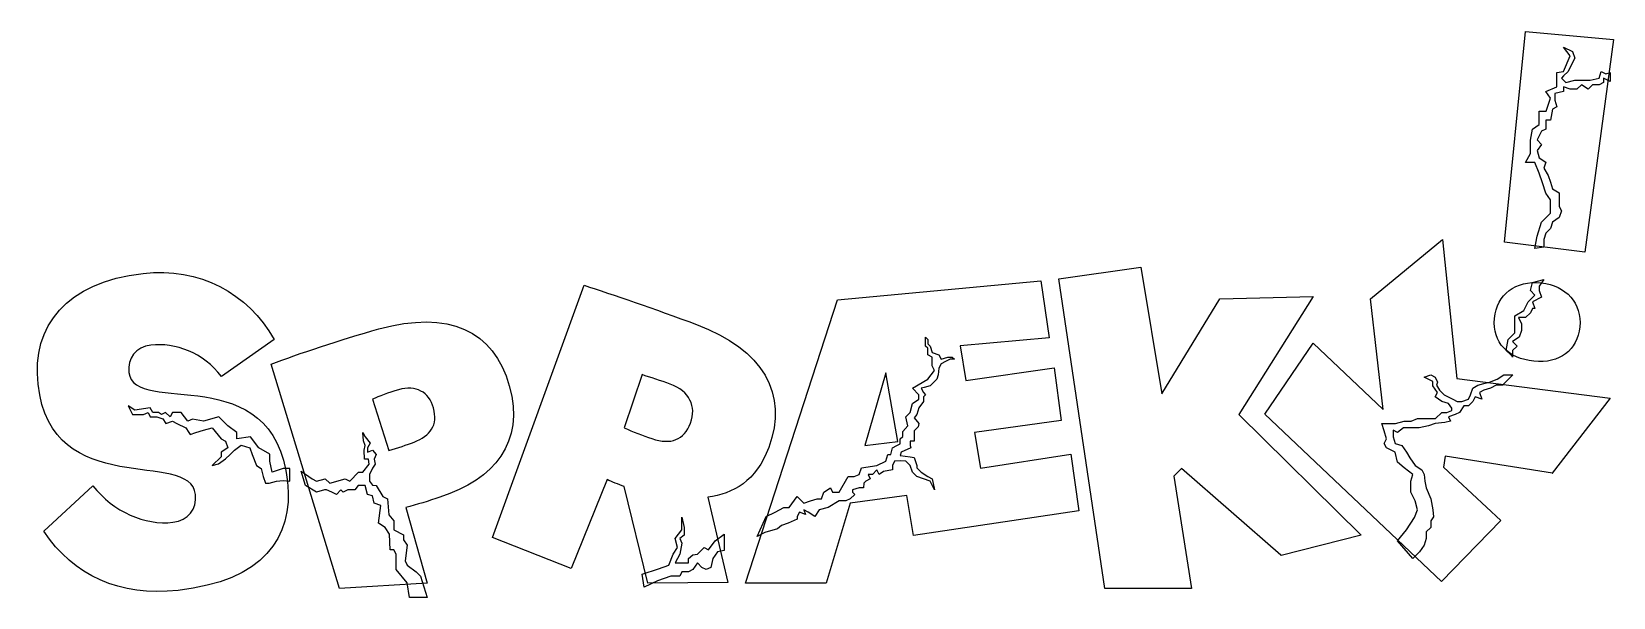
# Model space of a CAD drawing. Extents: x 402 to 521, y 214 to 257.
import ezdxf

# ---------------------------------------------------------------- set-up
doc = ezdxf.new("R2010")
doc.units = 0
doc.layers.get('0').update_dxf_attribs({"linetype": 'CONTINUOUS'})
doc.layers.add('Sprekk', color=7, linetype='CONTINUOUS')

msp = doc.modelspace()

# ---------------------------------------------------------------- linework, layer by layer
at = {"color": 7}
for p, q in [((512.50086, 240.65022), (514.08259, 256.50587)), ((514.08259, 256.50587), (520.68452, 255.90918)), ((520.68452, 255.90918), (518.53777, 239.89519)), ((502.40878, 236.38338), (507.82233, 240.85523)), ((507.82233, 240.85523), (508.89738, 230.39814)), ((518.53777, 239.89519), (512.50086, 240.65022)), ((478.97449, 237.89011), (485.13307, 238.77015)), ((485.13307, 238.77015), (486.7048, 229.24309)), ((436.34275, 218.43432), (443.24636, 237.41009)), ((462.31881, 236.30171), (477.61777, 237.75177)), ((477.61777, 237.75177), (478.24113, 233.45826)), ((482.42463, 214.59082), (478.97449, 237.89011)), ((455.38186, 214.98084), (462.31881, 236.30171)), ((486.7048, 229.24309), (491.08165, 236.38671)), ((491.08165, 236.38671), (498.10027, 236.57006)), ((498.10027, 236.57006), (492.50004, 227.67303)), ((503.36715, 228.06137), (502.40878, 236.38338)), ((419.92374, 233.33159), (415.95025, 230.54648)), ((478.24113, 233.45826), (471.53252, 232.8549)), ((471.53252, 232.8549), (471.97087, 230.2498)), ((494.47345, 227.70969), (498.1036, 233.05991)), ((498.1036, 233.05991), (503.36715, 228.06137)), ((424.84895, 214.58249), (419.70874, 231.47985)), ((471.97087, 230.2498), (478.61114, 231.18317)), ((478.61114, 231.18317), (479.1445, 227.22467)), ((514.69428, 231.69152), (514.69428, 231.69152)), ((415.95025, 230.54648), (415.95192, 230.54814)), ((447.61321, 230.68148), (446.26649, 226.66632)), ((449.70829, 229.97645), (449.70996, 229.97479)), ((465.95729, 230.82982), (464.35389, 225.3396)), ((466.85566, 225.64628), (465.95729, 230.82982)), ((508.89738, 230.39814), (520.44618, 228.90141)), ((427.31571, 228.83307), (428.54743, 224.97958)), ((429.28913, 229.54644), (429.28913, 229.5481)), ((520.44618, 228.90141), (516.091, 223.26951)), ((492.50004, 227.67303), (501.72042, 218.60932)), ((507.754, 215.09918), (494.47345, 227.70969)), ((479.1445, 227.22467), (472.61923, 226.32964)), ((472.61923, 226.32964), (473.06925, 223.62953)), ((464.35389, 225.3396), (466.85566, 225.64628)), ((473.06925, 223.62953), (479.86119, 224.70124)), ((479.86119, 224.70124), (480.45455, 220.43773)), ((508.02401, 224.54623), (507.90567, 223.72286)), ((516.09434, 223.26785), (508.02401, 224.54623)), ((444.96977, 222.78449), (442.27966, 216.08589)), ((488.2032, 223.60786), (487.60317, 223.03117)), ((487.60317, 223.03117), (488.94156, 214.59082)), ((495.67684, 217.08259), (488.2032, 223.60786)), ((507.90567, 223.72286), (512.22585, 219.70437)), ((516.091, 223.26951), (516.09434, 223.26785)), ((402.59804, 218.90767), (406.28985, 222.32281)), ((432.39925, 221.45444), (432.40092, 221.45277)), ((448.02989, 214.98084), (446.26815, 222.24947)), ((452.54341, 221.45444), (454.06847, 215.03418)), ((467.52069, 221.58444), (463.25551, 221.01442)), ((468.03237, 218.58099), (467.52069, 221.58444)), ((429.82915, 220.67274), (431.43255, 214.98251)), ((463.25551, 221.01442), (461.44377, 214.98084)), ((480.45455, 220.43773), (468.03404, 218.58099)), ((512.22585, 219.70437), (507.754, 215.09918)), ((442.27966, 216.08589), (436.34275, 218.43432)), ((468.03404, 218.58099), (468.03237, 218.58099)), ((501.72042, 218.60932), (495.6785, 217.07926)), ((495.6785, 217.07926), (495.67684, 217.08259)), ((431.43255, 214.98251), (424.84895, 214.58249)), ((454.06847, 215.03418), (448.02822, 214.98088)), ((448.02822, 214.98088), (448.02989, 214.98084)), ((461.44377, 214.98084), (455.38186, 214.98084)), ((488.94156, 214.59082), (482.42463, 214.59082))]:
    msp.add_line(p, q, dxfattribs=at)
for points in [[(402.16135, 229.97479), (401.67633, 234.33663), (404.29477, 237.66343), (410.06501, 238.30513)], [(410.06501, 238.30513), (414.29518, 238.77515), (417.94866, 236.8384), (419.92374, 233.33159)], [(443.24636, 237.41009), (445.35145, 236.72673), (448.52491, 235.64335), (451.71004, 234.45497)], [(511.74583, 234.91999), (511.9275, 236.73506), (513.31589, 237.78844), (515.25264, 237.5951)], [(515.25264, 237.5951), (517.12938, 237.40842), (518.3361, 236.03503), (518.16109, 234.27996)], [(427.80907, 234.12496), (433.03595, 235.56168), (436.47609, 233.99162), (437.61613, 229.84145)], [(451.71004, 234.45497), (456.70025, 232.59323), (458.63366, 229.20642), (457.13693, 225.19626)], [(514.69428, 231.69152), (512.78754, 231.88153), (511.56582, 233.10325), (511.74583, 234.91999)], [(419.70874, 231.47985), (421.69882, 232.22321), (424.92061, 233.33159), (427.80907, 234.12496)], [(518.16109, 234.27996), (517.98608, 232.52489), (516.63103, 231.49818), (514.69428, 231.69152)], [(410.64003, 232.90157), (409.49165, 232.77323), (408.87496, 231.89486), (408.98996, 230.85482)], [(415.95192, 230.54814), (414.61519, 232.35322), (412.46844, 233.10491), (410.64003, 232.90157)], [(408.98996, 230.85482), (409.36665, 227.47135), (419.88374, 232.03654), (420.92879, 222.62782)], [(414.00517, 221.64778), (413.61182, 225.17959), (403.15639, 221.01275), (402.16135, 229.97479)], [(431.9109, 228.17138), (431.57755, 229.38643), (430.59585, 229.90645), (429.28913, 229.54644)], [(437.61613, 229.84145), (438.79451, 225.55461), (436.50942, 222.83116), (432.39925, 221.45444)], [(449.70996, 229.97479), (449.06327, 230.21646), (448.20157, 230.48647), (447.61321, 230.68148)], [(451.25169, 227.03967), (451.71671, 228.28638), (451.17839, 229.42643), (449.70829, 229.97645)], [(429.28913, 229.5481), (428.48743, 229.32809), (427.82407, 229.04642), (427.31571, 228.83307)], [(430.44751, 225.59961), (431.67756, 226.06129), (432.26425, 226.88799), (431.9109, 228.17138)], [(446.26649, 226.66632), (446.90485, 226.40297), (447.65321, 226.09796), (448.35157, 225.86295)], [(448.35157, 225.86295), (449.77163, 225.3846), (450.77, 225.74795), (451.25169, 227.03967)], [(428.54743, 224.97958), (429.18912, 225.15626), (429.93415, 225.4096), (430.44751, 225.59961)], [(457.13693, 225.19626), (456.19689, 222.67949), (454.46349, 221.70278), (452.54341, 221.45444)], [(420.92879, 222.62782), (421.40047, 218.38431), (419.06371, 215.14918), (412.69178, 214.44082)], [(446.26815, 222.24947), (445.82313, 222.41614), (445.31811, 222.62949), (444.96977, 222.78449)], [(406.28985, 222.32281), (407.83325, 220.33106), (410.21835, 219.33435), (412.30677, 219.56603)], [(412.30677, 219.56603), (413.45515, 219.69437), (414.12351, 220.5794), (414.00517, 221.64778)], [(432.40092, 221.45277), (431.56589, 221.17443), (430.65418, 220.89942), (429.82915, 220.67274)], [(412.69178, 214.44082), (408.32994, 213.9558), (404.79646, 215.54586), (402.59804, 218.90767)]]:
    msp.add_open_spline(points, degree=3, dxfattribs=at)
at = {"layer": 'Sprekk', "color": 7}
for p, q in [((517.442727, 254.67246), (516.942706, 255.339153)), ((516.942706, 255.339153), (517.6094, 255.005806)), ((517.6094, 255.005806), (517.776074, 254.505786)), ((516.442686, 253.419075), (516.942706, 253.505745)), ((516.942706, 253.505745), (517.442727, 254.67246)), ((517.276053, 253.505745), (516.942706, 253.172398)), ((517.6094, 254.172439), (517.276053, 253.505745)), ((517.776074, 254.505786), (517.6094, 254.172439)), ((519.609482, 253.005725), (519.776155, 253.505745)), ((519.776155, 253.505745), (520.109502, 253.339072)), ((515.609319, 252.005684), (516.442686, 252.339031)), ((516.442686, 252.339031), (516.442686, 253.419075)), ((516.942706, 253.172398), (516.776033, 253.005725)), ((516.776033, 253.005725), (517.10938, 252.672378)), ((517.442727, 252.172357), (516.942706, 252.339031)), ((516.942706, 252.339031), (516.942706, 252.005684)), ((517.10938, 252.672378), (517.776074, 252.852385)), ((517.776074, 252.852385), (518.442768, 252.839051)), ((518.276094, 252.505704), (517.942747, 252.172357)), ((518.776115, 252.172357), (518.276094, 252.505704)), ((518.442768, 252.839051), (518.942788, 252.839051)), ((519.109462, 252.505704), (518.776115, 252.172357)), ((518.942788, 252.839051), (519.609482, 253.005725)), ((519.609482, 252.505704), (519.109462, 252.505704)), ((519.942829, 252.672378), (519.609482, 252.505704)), ((520.449516, 252.752381), (519.942829, 253.005725)), ((519.942829, 253.005725), (519.942829, 252.672378)), ((520.109502, 253.339072), (520.449516, 253.419075)), ((520.449516, 253.419075), (520.449516, 252.752381)), ((515.942666, 251.493996), (515.609319, 252.005684)), ((515.627653, 250.505623), (515.942666, 251.493996)), ((516.942706, 252.005684), (516.276013, 251.839011)), ((516.276013, 251.839011), (516.276013, 251.33899)), ((516.276013, 251.33899), (516.442686, 250.83897)), ((517.942747, 252.172357), (517.442727, 252.172357)), ((515.109298, 249.505582), (515.109298, 250.505623)), ((515.109298, 250.505623), (515.627653, 250.505623)), ((516.109339, 250.672296), (515.942666, 249.838929)), ((516.442686, 250.83897), (516.109339, 250.672296)), ((514.442604, 248.338868), (514.609278, 249.172235)), ((514.609278, 249.172235), (515.109298, 249.505582)), ((515.275972, 249.005562), (514.954292, 248.357202)), ((515.609319, 249.172235), (515.275972, 249.005562)), ((515.942666, 249.838929), (515.609319, 249.838929)), ((515.609319, 249.838929), (515.609319, 249.172235)), ((514.442604, 247.338827), (514.442604, 248.338868)), ((514.954292, 248.357202), (515.275972, 248.005521)), ((515.275972, 248.005521), (514.954292, 247.567169)), ((514.954292, 247.567169), (515.109298, 247.00548)), ((514.079256, 246.653799), (514.442604, 247.338827)), ((514.775951, 246.653799), (514.079256, 246.653799)), ((515.109298, 245.838766), (514.775951, 246.653799)), ((515.109298, 247.00548), (515.609319, 246.672133)), ((515.609319, 246.672133), (515.442645, 246.233782)), ((515.359308, 245.123736), (515.109298, 245.838766)), ((515.442645, 246.233782), (515.775992, 245.672092)), ((515.775992, 245.672092), (515.942666, 245.172072)), ((515.942666, 245.172072), (516.109339, 244.672051)), ((515.609319, 244.338704), (515.359308, 245.123736)), ((515.942666, 243.838684), (515.609319, 244.338704)), ((516.109339, 244.672051), (516.594359, 244.357038)), ((516.594359, 244.357038), (516.594359, 243.790349)), ((515.275972, 242.171949), (515.942666, 242.838643)), ((515.942666, 242.838643), (515.942666, 243.838684)), ((516.594359, 243.790349), (516.594359, 243.34533)), ((516.594359, 243.34533), (516.776033, 243.005317)), ((516.776033, 243.005317), (516.594359, 242.505296)), ((514.954292, 241.098572), (515.275972, 242.171949)), ((515.942666, 241.671929), (515.609319, 241.338582)), ((516.109339, 242.171949), (515.942666, 241.671929)), ((516.594359, 242.505296), (516.109339, 242.171949)), ((514.775951, 240.171868), (514.954292, 241.098572)), ((515.609319, 241.338582), (515.442645, 240.853562)), ((515.442645, 240.853562), (515.442645, 240.281872)), ((515.442645, 240.281872), (514.775951, 240.171868)), ((514.4426, 237.00507), (514.59094, 237.61676)), ((514.77595, 236.67173), (514.4426, 237.00507)), ((514.59094, 237.61676), (515.44264, 237.83844)), ((515.44264, 237.83844), (515.1093, 237.33842)), ((515.1093, 237.33842), (515.1093, 237.00507)), ((515.1093, 237.00507), (515.27597, 236.50505)), ((513.94258, 235.50501), (514.27593, 236.17171)), ((514.27593, 236.17171), (514.77595, 236.67173)), ((514.60928, 235.67169), (514.4426, 235.33834)), ((515.27597, 236.50505), (514.60928, 236.17171)), ((514.60928, 236.17171), (514.77595, 235.67169)), ((514.77595, 235.67169), (514.60928, 235.67169)), ((513.27589, 235.09833), (513.94258, 235.50501)), ((513.27589, 233.83828), (513.27589, 235.09833)), ((514.07759, 234.97332), (513.55257, 234.97332)), ((513.55257, 234.97332), (513.77424, 234.50497)), ((513.77424, 234.50497), (513.77424, 234.00495)), ((514.4426, 235.33834), (514.07759, 234.97332)), ((468.940747, 233.171582), (468.940747, 233.504929)), ((468.940747, 233.504929), (469.107421, 233.338255)), ((469.107421, 233.338255), (469.107421, 233.004908)), ((512.60919, 232.50489), (512.77587, 233.33826)), ((512.77587, 233.33826), (513.27589, 233.83828)), ((513.60757, 233.50493), (513.10755, 233.17158)), ((513.77424, 234.00495), (513.60757, 233.50493)), ((468.940747, 232.838235), (468.940747, 233.171582)), ((469.107421, 232.671561), (468.940747, 232.838235)), ((469.107421, 233.004908), (469.274094, 232.838235)), ((469.107421, 232.171541), (469.107421, 232.671561)), ((469.440767, 232.004868), (469.107421, 232.171541)), ((469.274094, 232.838235), (469.440767, 232.338215)), ((469.440767, 232.338215), (469.940788, 232.171541)), ((469.940788, 232.171541), (470.107461, 231.838194)), ((512.60753, 232.50489), (512.60919, 232.50489)), ((513.10755, 233.17158), (513.4409, 232.83824)), ((513.4409, 232.83824), (513.10755, 232.50489)), ((469.107421, 230.338133), (469.607441, 231.004827)), ((469.440767, 231.338174), (469.440767, 232.004868)), ((469.607441, 231.004827), (469.440767, 231.338174)), ((469.940788, 231.1715), (469.890786, 230.664813)), ((470.107461, 231.504847), (469.940788, 231.1715)), ((470.107461, 231.838194), (470.607482, 232.004868)), ((470.440808, 231.671521), (470.107461, 231.504847)), ((470.774155, 231.838194), (470.440808, 231.671521)), ((470.607482, 232.004868), (470.940829, 232.004868)), ((471.107502, 231.838194), (470.774155, 231.838194)), ((470.940829, 232.004868), (471.107502, 231.838194)), ((467.940706, 229.671439), (469.107421, 230.338133)), ((468.829076, 229.726441), (468.6074, 229.671439)), ((469.274094, 229.838112), (468.829076, 229.726441)), ((469.774114, 230.338133), (469.274094, 229.838112)), ((469.890786, 230.664813), (469.774114, 230.338133)), ((506.442278, 230.504806), (506.942298, 230.67148)), ((507.108972, 230.171459), (506.442278, 230.504806)), ((506.942298, 230.67148), (507.275645, 230.504806)), ((507.108972, 229.838112), (507.108972, 230.171459)), ((507.462319, 229.344759), (507.108972, 229.838112)), ((507.275645, 230.504806), (507.462319, 230.10979)), ((507.462319, 230.10979), (507.380649, 229.893115)), ((507.380649, 229.893115), (507.608992, 229.504766)), ((510.109094, 229.671439), (510.492443, 229.893115)), ((510.492443, 229.893115), (510.942461, 230.004786)), ((510.942461, 230.004786), (511.355812, 230.10979)), ((511.355812, 230.10979), (511.942502, 230.338133)), ((511.874166, 229.893115), (511.442482, 229.671439)), ((512.344185, 229.893115), (511.874166, 229.893115)), ((511.942502, 230.338133), (512.442523, 230.67148)), ((512.609196, 230.171459), (512.344185, 229.893115)), ((512.442523, 230.67148), (513.109217, 230.67148)), ((513.109217, 230.67148), (512.609196, 230.171459)), ((467.774033, 227.838031), (467.940706, 228.504725)), ((468.440727, 229.153085), (467.940706, 229.671439)), ((467.940706, 228.504725), (468.440727, 228.838072)), ((468.440727, 228.838072), (468.440727, 229.153085)), ((468.774074, 228.671398), (468.440727, 228.171378)), ((468.6074, 229.671439), (468.774074, 229.338092)), ((468.774074, 229.338092), (468.940747, 229.171419)), ((468.940747, 229.171419), (468.774074, 229.004745)), ((468.774074, 229.004745), (468.774074, 228.671398)), ((507.275645, 229.004745), (507.462319, 229.344759)), ((507.775666, 228.671398), (507.275645, 229.004745)), ((507.608992, 229.504766), (507.942339, 229.171419)), ((508.275686, 228.504725), (507.775666, 228.671398)), ((507.942339, 229.171419), (508.609033, 228.838072)), ((508.540697, 228.159711), (508.275686, 228.504725)), ((508.609033, 228.838072), (508.94238, 228.671398)), ((508.94238, 228.671398), (509.275727, 228.671398)), ((509.275727, 228.671398), (509.775747, 228.838072)), ((509.775747, 228.838072), (509.942421, 229.171419)), ((510.109094, 228.671398), (509.775747, 228.338051)), ((509.942421, 229.171419), (510.109094, 229.671439)), ((510.275768, 229.004745), (510.109094, 228.671398)), ((510.775788, 228.838072), (510.275768, 229.004745)), ((510.942461, 229.504766), (510.609115, 229.338092)), ((510.609115, 229.338092), (510.775788, 228.838072)), ((511.442482, 229.671439), (510.942461, 229.504766)), ((409.438318, 228.004704), (408.938298, 228.338051)), ((408.938298, 228.338051), (409.271645, 227.671357)), ((409.271645, 227.671357), (410.105012, 227.671357)), ((410.605033, 228.171378), (409.438318, 228.004704)), ((410.105012, 227.671357), (410.438359, 227.838031)), ((410.438359, 227.838031), (410.605033, 227.504684)), ((410.783373, 227.838031), (410.605033, 228.171378)), ((410.605033, 227.504684), (411.105053, 227.504684)), ((411.228391, 227.838031), (410.783373, 227.838031)), ((411.105053, 227.504684), (411.546738, 227.356345)), ((411.4384, 227.671357), (411.228391, 227.838031)), ((411.746746, 227.838031), (411.4384, 227.671357)), ((411.546738, 227.356345), (411.771747, 227.004663)), ((412.105094, 227.504684), (411.746746, 227.838031)), ((412.2651, 227.838031), (412.105094, 227.504684)), ((412.938461, 227.838031), (412.2651, 227.838031)), ((413.438482, 227.171337), (412.938461, 227.838031)), ((413.771828, 227.33801), (413.438482, 227.171337)), ((414.605196, 227.171337), (413.771828, 227.33801)), ((415.77191, 227.504684), (414.605196, 227.171337)), ((416.438604, 226.83799), (415.77191, 227.504684)), ((467.440686, 227.504684), (467.774033, 227.838031)), ((467.607359, 226.83799), (467.440686, 227.504684)), ((468.274053, 227.671357), (468.082379, 227.424681)), ((468.082379, 227.424681), (468.440727, 227.004663)), ((468.440727, 228.171378), (468.274053, 227.671357)), ((505.478905, 227.171337), (505.942257, 227.393013)), ((505.942257, 227.393013), (506.640619, 227.393013)), ((506.640619, 227.393013), (507.010634, 227.393013)), ((507.010634, 227.393013), (507.307313, 227.393013)), ((507.307313, 227.393013), (507.775666, 227.838031)), ((507.775666, 227.838031), (508.145681, 227.838031)), ((508.145681, 227.838031), (508.540697, 227.97637)), ((508.775706, 227.671357), (508.275686, 227.504684)), ((508.275686, 227.504684), (508.442359, 227.171337)), ((508.540697, 227.97637), (508.540697, 228.159711)), ((509.109053, 227.838031), (508.775706, 227.671357)), ((509.4424, 228.338051), (509.109053, 227.838031)), ((509.775747, 228.338051), (509.4424, 228.338051)), ((411.771747, 227.004663), (412.271767, 227.171337)), ((412.271767, 227.171337), (412.605114, 227.004663)), ((412.605114, 227.004663), (413.271808, 226.671317)), ((413.271808, 226.671317), (413.500151, 226.319636)), ((413.500151, 226.319636), (413.605155, 226.171296)), ((413.605155, 226.171296), (414.018505, 226.319636)), ((414.018505, 226.319636), (414.605196, 226.504643)), ((414.605196, 226.504643), (415.27189, 226.671317)), ((415.27189, 226.671317), (415.938584, 225.837949)), ((417.105298, 226.319636), (416.438604, 226.83799)), ((417.105298, 225.837949), (417.105298, 226.319636)), ((426.637354, 225.69961), (426.605686, 226.33797)), ((426.605686, 226.33797), (426.772359, 226.004623)), ((467.22401, 226.412973), (467.607359, 226.83799)), ((467.22401, 226.029624), (467.22401, 226.412973)), ((468.385724, 226.754653), (468.082379, 226.461308)), ((468.082379, 226.461308), (468.082379, 226.029624)), ((468.440727, 227.004663), (468.385724, 226.754653)), ((503.442155, 226.456308), (503.275482, 227.004663)), ((503.275482, 227.004663), (503.800503, 227.004663)), ((503.608829, 225.837949), (503.442155, 226.456308)), ((503.800503, 227.004663), (504.293857, 227.004663)), ((504.442196, 226.33797), (504.108849, 226.504643)), ((504.108849, 226.504643), (504.108849, 226.004623)), ((504.293857, 227.004663), (504.942217, 227.171337)), ((504.887214, 226.681317), (504.442196, 226.33797)), ((505.405569, 226.681317), (504.887214, 226.681317)), ((504.942217, 227.171337), (505.478905, 227.171337)), ((505.750583, 226.681317), (505.405569, 226.681317)), ((506.072263, 226.681317), (505.750583, 226.681317)), ((506.775625, 226.83799), (506.072263, 226.681317)), ((507.275645, 227.004663), (506.775625, 226.83799)), ((507.995675, 227.073), (507.275645, 227.004663)), ((508.442359, 227.171337), (507.995675, 227.073)), ((415.938584, 225.837949), (416.271931, 225.671276)), ((416.438604, 225.171255), (415.938584, 224.837908)), ((416.271931, 225.671276), (416.438604, 225.171255)), ((416.605277, 224.671235), (416.938624, 225.004582)), ((416.938624, 225.004582), (417.450312, 225.366263)), ((418.142007, 226.004623), (417.105298, 225.837949)), ((417.450312, 225.366263), (418.105339, 225.171255)), ((418.105339, 225.171255), (418.272012, 224.671235)), ((418.772033, 225.171255), (418.142007, 226.004623)), ((419.6054, 224.689569), (418.772033, 225.171255)), ((426.772359, 225.337929), (426.637354, 225.69961)), ((426.685689, 224.992915), (426.772359, 225.337929)), ((426.71069, 224.312887), (426.685689, 224.992915)), ((426.772359, 226.004623), (427.155708, 225.529603)), ((427.155708, 225.529603), (426.939033, 225.171255)), ((426.939033, 225.171255), (426.939033, 224.837908)), ((426.939033, 224.837908), (427.315715, 224.992915)), ((427.315715, 224.992915), (427.605726, 224.671235)), ((466.31064, 224.671235), (466.458979, 225.174589)), ((466.458979, 225.174589), (466.773992, 225.337929)), ((466.773992, 225.337929), (467.022335, 225.481268)), ((467.022335, 225.844616), (467.22401, 226.029624)), ((467.022335, 225.481268), (467.022335, 225.844616)), ((467.817368, 225.174589), (467.107339, 224.837908)), ((468.082379, 225.671276), (467.774033, 225.671276)), ((467.774033, 225.671276), (467.774033, 225.337929)), ((467.774033, 225.337929), (467.817368, 225.174589)), ((468.082379, 226.029624), (468.082379, 225.671276)), ((503.442155, 225.504602), (503.608829, 225.837949)), ((503.608829, 225.171255), (503.442155, 225.504602)), ((504.275523, 224.837908), (503.608829, 225.171255)), ((504.108849, 226.004623), (504.275523, 225.504602)), ((504.275523, 225.504602), (504.775543, 225.337929)), ((504.775543, 225.337929), (505.10889, 224.837908)), ((415.938584, 224.504561), (415.27189, 223.837868)), ((415.27189, 223.837868), (415.746909, 223.97954)), ((415.746909, 223.97954), (416.271931, 224.337888)), ((415.938584, 224.837908), (415.938584, 224.504561)), ((416.271931, 224.337888), (416.605277, 224.671235)), ((418.272012, 224.671235), (418.605359, 223.837868)), ((418.605359, 223.837868), (418.95704, 223.611192)), ((419.6054, 224.171215), (419.6054, 224.689569)), ((419.772073, 223.337847), (419.6054, 224.171215)), ((426.605686, 223.337847), (427.080705, 223.944539)), ((427.03237, 224.312887), (426.71069, 224.312887)), ((427.080705, 223.944539), (427.03237, 224.312887)), ((427.525723, 223.944539), (427.315715, 223.641193)), ((427.605726, 224.671235), (427.45072, 224.312887)), ((427.45072, 224.312887), (427.525723, 223.944539)), ((464.107216, 223.671194), (465.273931, 223.837868)), ((465.273931, 223.837868), (465.940625, 224.171215)), ((465.940625, 224.171215), (466.107298, 224.671235)), ((466.107298, 224.671235), (466.31064, 224.671235)), ((466.607318, 224.171215), (466.440645, 223.837868)), ((466.440645, 223.837868), (466.440645, 223.504521)), ((467.022335, 224.189549), (466.607318, 224.171215)), ((467.107339, 224.837908), (467.022335, 224.584565)), ((467.022335, 224.584565), (467.774033, 224.504561)), ((467.440686, 224.171215), (467.022335, 224.189549)), ((467.774033, 223.837868), (467.440686, 224.171215)), ((467.774033, 224.504561), (468.082379, 224.436225)), ((467.940706, 223.337847), (467.774033, 223.837868)), ((468.082379, 224.436225), (468.274053, 223.837868)), ((468.274053, 223.837868), (468.274053, 223.671194)), ((504.442196, 224.084544), (504.275523, 224.837908)), ((504.942217, 223.671194), (504.442196, 224.084544)), ((505.10889, 224.837908), (505.380568, 224.421225)), ((505.380568, 224.421225), (505.775584, 223.837868)), ((505.775584, 223.837868), (506.275604, 223.504521)), ((418.95704, 223.611192), (419.10538, 223.0045)), ((419.10538, 223.0045), (419.272053, 222.50448)), ((419.550398, 222.50448), (420.10542, 222.671153)), ((420.612108, 223.611192), (419.772073, 223.337847)), ((420.10542, 222.671153), (420.612108, 222.714488)), ((421.105461, 223.611192), (420.612108, 223.611192)), ((420.612108, 222.714488), (421.105461, 222.671153)), ((421.105461, 222.671153), (421.105461, 223.611192)), ((422.287176, 222.337806), (421.945495, 223.41785)), ((421.945495, 223.41785), (422.772196, 222.837827)), ((422.772196, 222.837827), (423.105543, 222.671153)), ((423.105543, 222.671153), (423.772237, 222.837827)), ((423.772237, 222.837827), (424.105584, 222.50448)), ((424.105584, 222.50448), (425.272298, 222.837827)), ((425.272298, 222.837827), (425.605645, 222.671153)), ((425.605645, 222.671153), (426.272339, 223.337847)), ((426.272339, 223.337847), (426.605686, 223.337847)), ((427.315715, 223.641193), (427.105706, 223.171174)), ((427.105706, 223.171174), (427.105706, 222.671153)), ((427.105706, 222.671153), (427.315715, 222.35614)), ((462.440482, 221.837786), (463.107176, 223.0045)), ((463.107176, 223.0045), (463.570528, 223.0045)), ((463.570528, 223.0045), (463.940543, 223.171174)), ((463.940543, 223.171174), (464.107216, 223.671194)), ((464.440563, 222.671153), (464.285557, 222.50448)), ((464.77391, 222.837827), (464.440563, 222.671153)), ((464.940584, 223.171174), (464.607237, 223.171174)), ((464.607237, 223.171174), (464.77391, 222.837827)), ((465.273931, 223.504521), (464.940584, 223.171174)), ((465.440604, 223.171174), (465.273931, 223.504521)), ((465.770618, 223.399516), (465.440604, 223.171174)), ((466.440645, 223.504521), (465.770618, 223.399516)), ((468.274053, 223.0045), (467.940706, 223.337847)), ((468.274053, 223.671194), (468.6074, 223.337847)), ((468.774074, 222.837827), (468.274053, 223.0045)), ((468.6074, 223.337847), (469.107421, 223.0045)), ((469.274094, 222.671153), (468.774074, 222.837827)), ((469.107421, 223.0045), (469.440767, 222.837827)), ((469.607441, 222.004459), (469.274094, 222.671153)), ((469.440767, 222.837827), (469.607441, 222.004459)), ((505.60891, 223.171174), (504.942217, 223.671194)), ((505.442237, 221.837786), (505.453904, 222.671153)), ((505.453904, 222.671153), (505.60891, 223.171174)), ((506.275604, 223.504521), (506.442278, 223.171174)), ((506.442278, 223.171174), (506.49228, 222.671153)), ((506.49228, 222.671153), (506.608951, 222.171133)), ((419.272053, 222.50448), (419.550398, 222.50448)), ((423.105543, 221.837786), (422.287176, 222.337806)), ((423.6989, 222.004459), (423.105543, 221.837786)), ((423.870574, 222.004459), (423.6989, 222.004459)), ((424.272257, 221.837786), (423.870574, 222.004459)), ((424.605604, 221.671112), (424.272257, 221.837786)), ((424.932284, 222.004459), (424.605604, 221.671112)), ((425.105624, 221.837786), (424.932284, 222.004459)), ((425.47564, 222.004459), (425.105624, 221.837786)), ((425.993994, 222.004459), (425.47564, 222.004459)), ((426.242338, 222.337806), (425.993994, 222.004459)), ((426.772359, 222.337806), (426.242338, 222.337806)), ((426.939033, 221.671112), (426.772359, 222.337806)), ((427.315715, 221.566108), (426.939033, 221.671112)), ((427.315715, 222.35614), (427.605726, 222.337806)), ((427.439053, 221.004419), (427.315715, 221.566108)), ((427.605726, 222.337806), (428.105747, 221.504439)), ((428.105747, 221.504439), (428.439094, 221.337766)), ((458.681995, 220.671072), (459.273686, 221.504439)), ((459.273686, 221.504439), (459.773706, 221.004419)), ((461.107094, 221.337766), (461.273767, 221.837786)), ((461.273767, 221.837786), (461.773788, 222.171133)), ((461.773788, 222.171133), (461.940461, 221.837786)), ((461.940461, 221.837786), (462.440482, 221.837786)), ((463.607196, 221.671112), (463.273849, 221.337766)), ((463.940543, 222.171133), (463.440523, 222.004459)), ((463.440523, 222.004459), (463.440523, 221.837786)), ((463.440523, 221.837786), (463.607196, 221.671112)), ((464.27389, 222.171133), (463.940543, 222.171133)), ((464.285557, 222.50448), (464.27389, 222.171133)), ((505.775584, 221.171092), (505.442237, 221.837786)), ((506.608951, 222.171133), (506.942298, 221.337766)), ((427.939073, 220.837745), (427.439053, 221.004419)), ((427.7724, 219.504357), (427.939073, 220.837745)), ((428.439094, 221.337766), (428.562432, 220.126049)), ((456.940257, 220.004378), (457.606951, 220.337725)), ((457.606951, 220.337725), (458.273645, 220.671072)), ((458.273645, 220.671072), (458.681995, 220.671072)), ((459.440359, 220.337725), (459.273686, 220.004378)), ((459.913712, 220.164384), (459.440359, 220.337725)), ((459.773706, 221.004419), (460.273727, 221.171092)), ((460.107053, 220.337725), (459.773706, 220.504398)), ((459.773706, 220.504398), (459.913712, 220.164384)), ((460.607074, 220.004378), (460.107053, 220.337725)), ((460.273727, 221.171092), (460.773747, 221.337766)), ((460.94042, 220.504398), (460.607074, 220.004378)), ((460.773747, 221.337766), (461.107094, 221.337766)), ((461.607114, 220.671072), (460.94042, 220.504398)), ((462.440482, 221.171092), (461.607114, 220.671072)), ((462.940502, 221.171092), (462.440482, 221.171092)), ((463.273849, 221.337766), (462.940502, 221.171092)), ((505.725582, 219.931041), (505.942257, 220.504398)), ((505.942257, 220.504398), (505.775584, 221.171092)), ((506.942298, 221.337766), (507.108972, 220.504398)), ((507.108972, 220.504398), (507.158974, 219.976043)), ((428.27242, 219.17101), (427.7724, 219.504357)), ((428.605767, 218.67099), (428.27242, 219.17101)), ((428.562432, 220.126049), (428.939114, 219.671031)), ((428.939114, 219.671031), (428.939114, 219.004337)), ((428.939114, 219.004337), (429.662477, 218.627655)), ((450.106645, 218.337643), (450.606665, 219.004337)), ((450.606665, 219.004337), (450.606665, 219.961043)), ((450.606665, 219.961043), (450.773339, 219.17101)), ((450.773339, 219.17101), (450.773339, 218.602654)), ((456.273563, 218.504317), (456.940257, 220.004378)), ((457.800292, 219.07934), (456.853587, 218.807662)), ((458.106971, 219.337684), (457.800292, 219.07934)), ((458.606992, 219.504357), (458.106971, 219.337684)), ((459.273686, 219.794369), (458.606992, 219.504357)), ((459.273686, 220.004378), (459.273686, 219.794369)), ((504.442196, 218.17097), (505.10889, 219.004337)), ((505.10889, 219.004337), (505.725582, 219.931041)), ((506.942298, 219.17101), (506.608951, 218.837663)), ((507.158974, 219.976043), (506.942298, 219.671031)), ((506.942298, 219.671031), (506.942298, 219.17101)), ((428.66077, 217.504276), (428.605767, 218.67099)), ((429.662477, 218.627655), (429.662477, 218.25764)), ((429.662477, 218.25764), (429.939155, 217.837623)), ((429.939155, 217.837623), (429.772482, 216.670908)), ((450.273318, 217.670949), (450.106645, 218.337643)), ((450.773339, 218.602654), (450.439992, 218.337643)), ((450.439992, 218.337643), (450.606665, 218.004296)), ((450.606665, 218.004296), (450.439992, 217.170929)), ((452.606747, 217.504276), (453.106767, 218.17097)), ((453.106767, 218.17097), (453.773461, 218.67099)), ((453.773461, 218.67099), (453.773461, 217.442607)), ((456.853587, 218.807662), (456.273563, 218.504317)), ((505.60891, 216.837582), (504.442196, 218.17097)), ((506.442278, 217.837623), (506.108931, 217.337602)), ((506.608951, 218.337643), (506.442278, 217.837623)), ((506.608951, 218.837663), (506.608951, 218.337643)), ((428.939114, 217.504276), (428.66077, 217.504276)), ((429.105788, 217.170929), (428.939114, 217.504276)), ((429.105788, 216.004214), (429.105788, 217.170929)), ((429.772482, 216.670908), (429.939155, 216.337561)), ((449.606625, 216.337561), (449.939971, 217.170929)), ((449.939971, 217.170929), (450.273318, 217.670949)), ((450.439992, 217.170929), (450.106645, 216.504235)), ((451.106686, 216.837582), (451.416698, 217.122593)), ((451.106686, 216.504235), (451.106686, 216.837582)), ((451.416698, 217.122593), (451.77338, 217.170929)), ((451.77338, 217.170929), (452.2734, 217.670949)), ((452.2734, 217.670949), (452.606747, 217.504276)), ((452.940094, 216.837582), (452.77342, 216.170888)), ((453.273441, 217.337602), (452.940094, 216.837582)), ((453.773461, 217.442607), (453.273441, 217.337602)), ((506.108931, 217.337602), (505.60891, 216.837582)), ((429.939155, 215.004174), (429.105788, 216.004214)), ((429.939155, 216.337561), (430.605849, 215.837541)), ((430.605849, 215.837541), (430.939196, 215.504194)), ((430.939196, 215.504194), (431.427549, 213.914129)), ((447.606543, 215.670868), (448.841593, 216.059217)), ((447.773216, 214.670827), (447.606543, 215.670868)), ((449.773298, 215.504194), (448.773257, 215.170847)), ((448.841593, 216.059217), (449.606625, 216.337561)), ((450.439992, 215.504194), (449.773298, 215.504194)), ((450.106645, 216.504235), (451.106686, 216.504235)), ((450.606665, 215.837541), (450.439992, 215.504194)), ((451.106686, 215.837541), (450.606665, 215.837541)), ((451.416698, 216.010881), (451.106686, 215.837541)), ((451.77338, 216.504235), (451.416698, 216.010881)), ((452.106727, 216.170888), (451.77338, 216.504235)), ((452.440074, 216.004214), (452.106727, 216.170888)), ((452.77342, 216.170888), (452.440074, 216.004214)), ((430.094161, 213.914129), (429.939155, 215.004174)), ((448.773257, 215.170847), (447.773216, 214.670827)), ((431.427549, 213.914129), (430.094161, 213.914129))]:
    msp.add_line(p, q, dxfattribs=at)
for points in [[(513.10755, 232.00487), (513.16425, 232.06657), (512.60753, 232.50489), (512.60753, 232.50489)], [(513.10755, 232.50489), (513.10755, 232.50489), (513.05085, 231.9432), (513.10755, 232.00487)]]:
    msp.add_open_spline(points, degree=3, dxfattribs=at)

doc.saveas('drawing.dxf')
